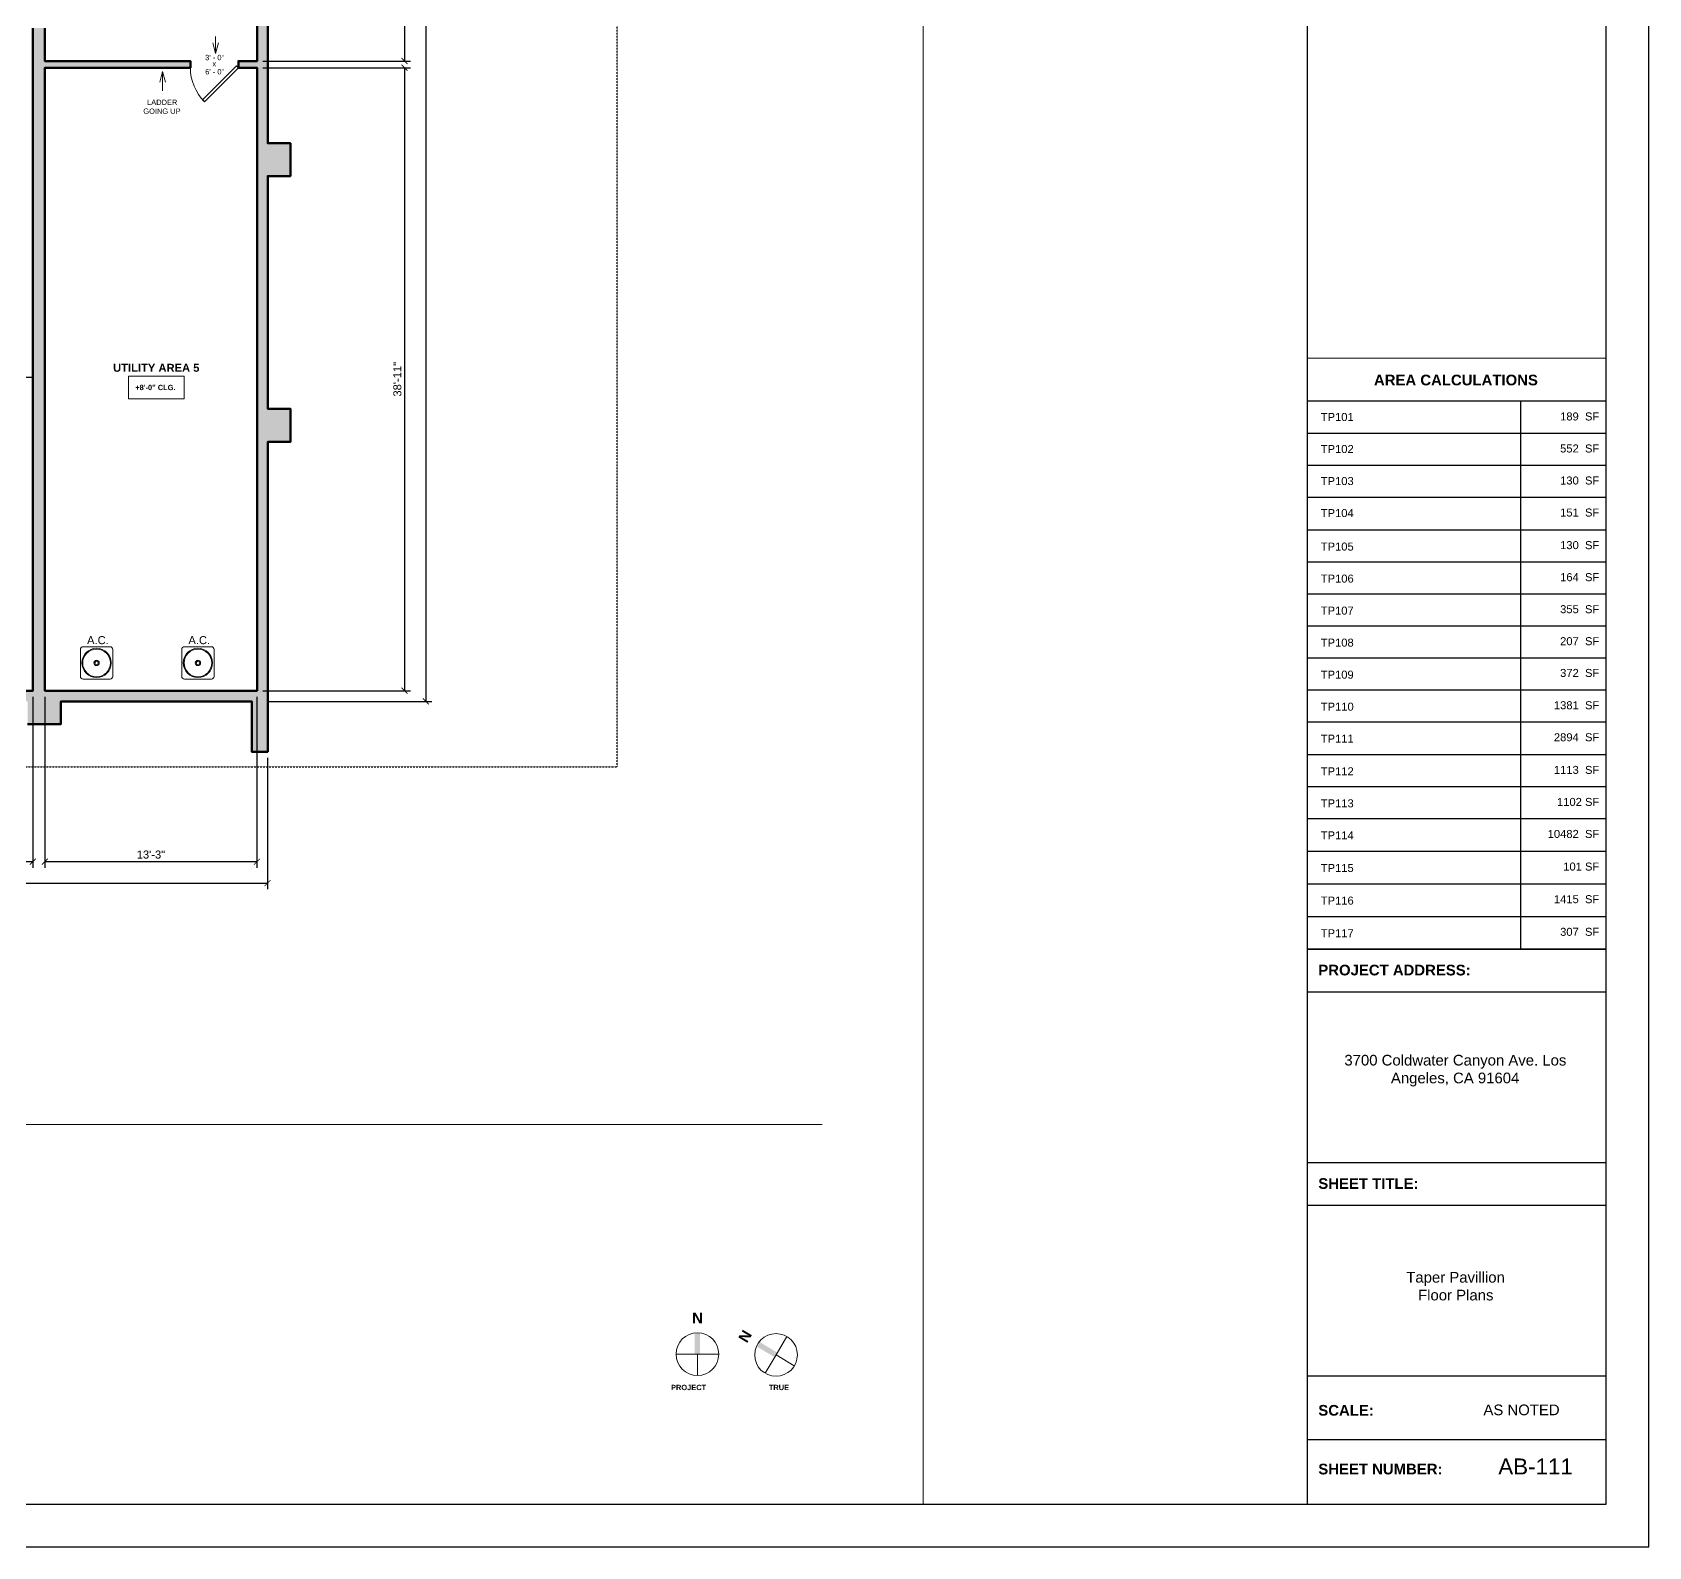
# Model space of a CAD drawing. Header units: inches. Extents: x -2078 to 106214, y -964 to 6385.
# Drawn here: x 52394 to 53606, y 2929 to 4064 of the extents above; entities that cross this region are included whole.
import ezdxf

# ---------------------------------------------------------------- set-up
doc = ezdxf.new("R2010")
doc.units = ezdxf.units.IN
doc.header["$MEASUREMENT"] = 0
doc.linetypes.add('HIDDEN2', pattern=[0.1875, 0.125, -0.0625])
for name, color, linetype, lineweight in [('A-ANNO', 2, 'Continuous', 5), ('A-ANNO-DIMS', 1, 'Continuous', 9), ('A-DETAIL-2', 20, 'Continuous', 25), ('A-DETAIL-3', 40, 'Continuous', 15), ('A-DOOR', 1, 'Continuous', 18), ('A-EQPT', 150, 'Continuous', 9), ('A-HIDDEN', 2, 'HIDDEN2', 18), ('A-WALL', 3, 'Continuous', 40)]:
    doc.layers.add(name, color=color, linetype=linetype, lineweight=lineweight)
doc.layers.add('A-HATCH', color=9, linetype='Continuous')
doc.layers.add('A-TB', color=7, linetype='Continuous')
doc.styles.add('Arial', font='arial.ttf')
doc.styles.add('Arial_1', font='arial.ttf', dxfattribs={"height": 0.0625})
doc.styles.add('Arial_2', font='arial.ttf', dxfattribs={"height": 3})
doc.styles.add('Arial_3', font='arial.ttf', dxfattribs={"height": 0.125})
doc.styles.add('Arial_4', font='arial.ttf', dxfattribs={"height": 3})
doc.styles.add('Arial_6', font='arial.ttf', dxfattribs={"height": 0.09375})
doc.styles.add('Arial_B', font='arialbd.ttf', dxfattribs={"height": 4.5})
doc.styles.add('Arial_B_1', font='arialbd.ttf', dxfattribs={"height": 3})
doc.styles.add('Arial_B_2', font='arialbd.ttf', dxfattribs={"height": 0.125})
doc.styles.add('Arial_B_3', font='arialbd.ttf', dxfattribs={"height": 0.0625})
doc.styles.add('Arial_B_4', font='arialbd.ttf', dxfattribs={"height": 0.0625})
doc.styles.add('JC', font='arial.ttf', dxfattribs={"height": 0.125})
doc.dimstyles.new('JC-DIMS', dxfattribs={"dimtxt": 0.125, "dimasz": 0.09375, "dimexe": 0.09375, "dimexo": 0.09375, "dimgap": 0.046875, "dimtad": 1, "dimdec": 1, "dimzin": 0, "dimdsep": 46, "dimlunit": 4, "dimtxsty": 'JC', "dimblk": 'ARCHTICK', "dimcen": 0.09, "dimclrd": 1, "dimclre": 1, "dimclrt": 256, "dimadec": 0, "dimazin": 0, "dimtfac": 1, "dimtdec": 1, "dimtofl": 0, "dimtmove": 1, "dimatfit": 3, "dimfxl": 1, "dimtolj": 1, "dimtzin": 0, "dimarcsym": 0})

# ---------------------------------------------------------------- blocks, each defined once
blk = doc.blocks.new('JC_DOOR_SINGLE PANEL - SINGLE DOOR-1515434-3-3rd Floor - Athletic Pavilion')
at = {"layer": 'A-DOOR', "lineweight": 30}
for p, q in [((-8.9, -26.5), (16.6, -1.1)), ((18, -2.5), (-7.5, -28)), ((16.6, -1.1), (18, -2.5)), ((-7.5, -28), (-8.9, -26.5))]:
    blk.add_line(p, q, dxfattribs=at)
at = {"layer": 'A-DOOR', "lineweight": 9}
blk.add_arc((18, -2.5), 36, 180, 225, dxfattribs=at)
blk = doc.blocks.new('JC_AC - AC-1366823-3-3rd Floor - Athletic Pavilion')
at = {"layer": 'A-EQPT'}
for p, q in [((10.125, 12.125), (-10.125, 12.125)), ((-12.125, 10.125), (-12.125, -10.125)), ((12.125, -10.125), (12.125, 10.125)), ((-10.125, -12.125), (10.125, -12.125))]:
    blk.add_line(p, q, dxfattribs=at)
for centre, radius, start, end in [((-10.125, 10.125), 2, 90, 180), ((10.125, 10.125), 2, 0, 90), ((0, 0), 11, 360, 180), ((0, 0), 11, 180, 0), ((0, 0), 10.379, 360, 180), ((0, 0), 10.379, 180, 0), ((0, 0), 2, 360, 180), ((0, 0), 2, 180, 0), ((0, 0), 1.25, 360, 180), ((0, 0), 1.25, 180, 0), ((-10.125, -10.125), 2, 180, 270), ((10.125, -10.125), 2, 270, 0)]:
    blk.add_arc(centre, radius, start, end, dxfattribs=at)
blk = doc.blocks.new('_ArchTick')
at = {"color": 0, "linetype": 'ByBlock', "const_width": 0.15}
blk.add_lwpolyline([(-0.5, -0.5), (0.5, 0.5)], dxfattribs=at)
blk = doc.blocks.new('*D1984')
at = {"layer": 'A-ANNO-DIMS', "color": 1, "lineweight": -2, "transparency": 16777216}
for p, q in [((52566.8, 4037.2), (52677.4, 4037.2)), ((52672.9, 4037.2), (52672.9, 3570.2)), ((52566.8, 3570.2), (52677.4, 3570.2))]:
    blk.add_line(p, q, dxfattribs=at)
at = {"layer": 'Defpoints', "color": 0, "transparency": 16777216}
for p in [(52562.3, 4037.2), (52562.3, 3570.2), (52672.9, 3570.2)]:
    blk.add_point(p, dxfattribs=at)
at = {"layer": 'A-ANNO-DIMS', "color": 1, "lineweight": -2, "transparency": 16777216, "xscale": 4.5, "yscale": 4.5, "zscale": 4.5}
for p, rotation in [((52672.9, 4037.2), 90), ((52672.9, 3570.2), 270)]:
    blk.add_blockref('_ArchTick', p, dxfattribs=dict(at, rotation=rotation))
at = {"layer": 'A-ANNO-DIMS', "color": 2, "transparency": 16777216, "insert": (52667.6, 3803.7), "char_height": 6, "width": 0.574, "attachment_point": 5, "rotation": 90, "style": 'JC'}
blk.add_mtext('\\A1;38\'-11"', dxfattribs=at)
blk = doc.blocks.new('*D1986')
at = {"layer": 'A-ANNO-DIMS', "color": 1, "lineweight": -2, "transparency": 16777216}
for p, q in [((52566.8, 4227.2), (52677.4, 4227.2)), ((52672.9, 4227.2), (52672.9, 4042.2)), ((52566.8, 4042.2), (52677.4, 4042.2))]:
    blk.add_line(p, q, dxfattribs=at)
at = {"layer": 'Defpoints', "color": 0, "transparency": 16777216}
for p in [(52562.3, 4227.2), (52562.3, 4042.2), (52672.9, 4042.2)]:
    blk.add_point(p, dxfattribs=at)
at = {"layer": 'A-ANNO-DIMS', "color": 1, "lineweight": -2, "transparency": 16777216, "xscale": 4.5, "yscale": 4.5, "zscale": 4.5}
for p, rotation in [((52672.9, 4227.2), 90), ((52672.9, 4042.2), 270)]:
    blk.add_blockref('_ArchTick', p, dxfattribs=dict(at, rotation=rotation))
at = {"layer": 'A-ANNO-DIMS', "color": 2, "transparency": 16777216, "insert": (52667.6, 4134.7), "char_height": 6, "width": 0.487, "attachment_point": 5, "rotation": 90, "style": 'JC'}
blk.add_mtext('\\A1;15\'-5"', dxfattribs=at)
blk = doc.blocks.new('*D2062')
at = {"layer": 'A-ANNO-DIMS', "color": 1, "lineweight": -2, "transparency": 16777216}
for p, q in [((52570.8, 4776.2), (52693.4, 4776.2)), ((52688.9, 4776.2), (52688.9, 3562.2)), ((52570.8, 3562.2), (52693.4, 3562.2))]:
    blk.add_line(p, q, dxfattribs=at)
at = {"layer": 'Defpoints', "color": 0, "transparency": 16777216}
for p in [(52566.3, 4776.2), (52566.3, 3562.2), (52688.9, 3562.2)]:
    blk.add_point(p, dxfattribs=at)
at = {"layer": 'A-ANNO-DIMS', "color": 1, "lineweight": -2, "transparency": 16777216, "xscale": 4.5, "yscale": 4.5, "zscale": 4.5}
for p, rotation in [((52688.9, 4776.2), 90), ((52688.9, 3562.2), 270)]:
    blk.add_blockref('_ArchTick', p, dxfattribs=dict(at, rotation=rotation))
at = {"layer": 'A-ANNO-DIMS', "color": 2, "transparency": 16777216, "insert": (52683.6, 4169.2), "char_height": 6, "width": 0.574, "attachment_point": 5, "rotation": 90, "style": 'JC'}
blk.add_mtext('\\A1;101\'-2"', dxfattribs=at)
blk = doc.blocks.new('JC- existing door Tag_quad - JC- existing door Tag_quad-839775-3-3rd Floor - Athletic Pavilion')
at = {"layer": 'A-ANNO', "insert": (-0.023, 0.038), "char_height": 0.0625, "width": 0.0505, "attachment_point": 1, "style": 'Arial_2', "bg_fill": 3, "box_fill_scale": 1.25, "bg_fill_color": 256, "bg_fill_true_color": 13158600, "bg_fill_transparency": 0}
blk.add_mtext('x', dxfattribs=at)
blk = doc.blocks.new('*D2078')
at = {"layer": 'A-ANNO-DIMS', "color": 1, "lineweight": -2, "transparency": 16777216}
for p, q in [((51139.3, 3565.7), (51139.3, 3437.6)), ((52394.3, 3565.7), (52394.3, 3437.6)), ((51139.3, 3442.1), (52394.3, 3442.1))]:
    blk.add_line(p, q, dxfattribs=at)
at = {"layer": 'Defpoints', "color": 0, "transparency": 16777216}
for p in [(51139.3, 3570.2), (52394.3, 3570.2), (52394.3, 3442.1)]:
    blk.add_point(p, dxfattribs=at)
at = {"layer": 'A-ANNO-DIMS', "color": 1, "lineweight": -2, "transparency": 16777216, "xscale": 4.5, "yscale": 4.5, "zscale": 4.5, "rotation": 180}
blk.add_blockref('_ArchTick', (51139.3, 3442.1), dxfattribs=at)
at = {"layer": 'A-ANNO-DIMS', "color": 1, "lineweight": -2, "transparency": 16777216, "xscale": 4.5, "yscale": 4.5, "zscale": 4.5}
blk.add_blockref('_ArchTick', (52394.3, 3442.1), dxfattribs=at)
at = {"layer": 'A-ANNO-DIMS', "color": 2, "transparency": 16777216, "insert": (51766.8, 3447.4), "char_height": 6, "width": 0.574, "attachment_point": 5, "style": 'JC'}
blk.add_mtext('\\A1;104\'-7"', dxfattribs=at)
blk = doc.blocks.new('*D2080')
at = {"layer": 'A-ANNO-DIMS', "color": 1, "lineweight": -2, "transparency": 16777216}
for p, q in [((52403.3, 3565.7), (52403.3, 3437.6)), ((52562.3, 3565.7), (52562.3, 3437.6)), ((52403.3, 3442.1), (52562.3, 3442.1))]:
    blk.add_line(p, q, dxfattribs=at)
at = {"layer": 'Defpoints', "color": 0, "transparency": 16777216}
for p in [(52403.3, 3570.2), (52562.3, 3570.2), (52562.3, 3442.1)]:
    blk.add_point(p, dxfattribs=at)
at = {"layer": 'A-ANNO-DIMS', "color": 1, "lineweight": -2, "transparency": 16777216, "xscale": 4.5, "yscale": 4.5, "zscale": 4.5, "rotation": 180}
blk.add_blockref('_ArchTick', (52403.3, 3442.1), dxfattribs=at)
at = {"layer": 'A-ANNO-DIMS', "color": 1, "lineweight": -2, "transparency": 16777216, "xscale": 4.5, "yscale": 4.5, "zscale": 4.5}
blk.add_blockref('_ArchTick', (52562.3, 3442.1), dxfattribs=at)
at = {"layer": 'A-ANNO-DIMS', "color": 2, "transparency": 16777216, "insert": (52482.8, 3447.4), "char_height": 6, "width": 0.487, "attachment_point": 5, "style": 'JC'}
blk.add_mtext('\\A1;13\'-3"', dxfattribs=at)
blk = doc.blocks.new('*D2082')
at = {"layer": 'A-ANNO-DIMS', "color": 1, "lineweight": -2, "transparency": 16777216}
for p, q in [((50987.3, 3522.4), (50987.3, 3421.6)), ((52570.3, 3520), (52570.3, 3421.6)), ((50987.3, 3426.1), (52570.3, 3426.1))]:
    blk.add_line(p, q, dxfattribs=at)
at = {"layer": 'Defpoints', "color": 0, "transparency": 16777216}
for p in [(50987.3, 3526.9), (52570.3, 3524.5), (52570.3, 3426.1)]:
    blk.add_point(p, dxfattribs=at)
at = {"layer": 'A-ANNO-DIMS', "color": 1, "lineweight": -2, "transparency": 16777216, "xscale": 4.5, "yscale": 4.5, "zscale": 4.5, "rotation": 180}
blk.add_blockref('_ArchTick', (50987.3, 3426.1), dxfattribs=at)
at = {"layer": 'A-ANNO-DIMS', "color": 1, "lineweight": -2, "transparency": 16777216, "xscale": 4.5, "yscale": 4.5, "zscale": 4.5}
blk.add_blockref('_ArchTick', (52570.3, 3426.1), dxfattribs=at)
at = {"layer": 'A-ANNO-DIMS', "color": 2, "transparency": 16777216, "insert": (51778.8, 3431.4), "char_height": 6, "width": 0.66, "attachment_point": 5, "style": 'JC'}
blk.add_mtext('\\A1;131\'-11"', dxfattribs=at)
blk = doc.blocks.new('JC_TB_48x36 - JC_TB_4836-1441736-Floor Plans')
at = {"layer": 'A-TB'}
for p, q in [((47.997, -11.988), (47.997, 24.012)), ((43.997, 23.512), (43.997, -11.488)), ((47.497, -11.488), (47.497, 23.512)), ((43.997, -4.988), (47.497, -4.988)), ((43.997, -5.488), (47.497, -5.488)), ((43.997, -7.488), (47.497, -7.488)), ((43.997, -7.988), (47.497, -7.988)), ((43.997, -9.988), (47.497, -9.988)), ((47.497, -10.738), (43.997, -10.738)), ((0.747, -11.488), (47.497, -11.488)), ((-0.003, -11.988), (47.997, -11.988))]:
    blk.add_line(p, q, dxfattribs=at)
at = {"layer": 'A-TB', "char_height": 0.125, "attachment_point": 1, "bg_fill": 3, "box_fill_scale": 1.25, "bg_fill_color": 256, "bg_fill_true_color": 13158600, "bg_fill_transparency": 0}
for s, insert, width, style in [('PROJECT ADDRESS:', (44.126, -5.172), 2.14941, 'Arial_B_2'), ('SHEET TITLE:', (44.126, -7.672), 1.42031, 'Arial_B_2'), ('SCALE:', (44.126, -10.328), 0.77959, 'Arial_B_2'), ('AS NOTED', (46.061, -10.323), 1.08259, 'Arial_3'), ('SHEET NUMBER:', (44.126, -11.016), 1.76434, 'Arial_B_2')]:
    blk.add_mtext(s, dxfattribs=dict(at, insert=insert, width=width, style=style))
blk = doc.blocks.new('6va842d65as')
at = {"layer": 'A-HATCH', "color": 254}
blk.add_line((8088.4, 3702.9), (9343.4, 3702.9), dxfattribs=at)
blk = doc.blocks.new('north arrow - north arrow-1258243-Floor Plans')
at = {"layer": 'A-ANNO'}
h = blk.add_hatch(color=256, dxfattribs=at)
edge = h.paths.add_edge_path()
edge.add_line((0.031, 0), (-0.031, 0))
edge.add_line((-0.031, 0), (-0.031, 0.248))
edge.add_arc((0, 0), 0.25, 82.8192, 97.1808, ccw=False)
edge.add_line((0.031, 0.248), (0.031, 0))
at = {"layer": 'A-ANNO', "lineweight": 20}
for q in [(-0.25, 0), (0.25, 0), (0, -0.25)]:
    blk.add_line((0, 0), q, dxfattribs=at)
at = {"layer": 'A-ANNO'}
blk.add_circle((0, 0), 0.25, dxfattribs=at)
at = {"layer": 'A-ANNO', "insert": (-0.062, 0.486), "char_height": 0.125, "width": 0.1515, "attachment_point": 1, "style": 'Arial_B_2', "bg_fill": 3, "box_fill_scale": 1.25, "bg_fill_color": 256, "bg_fill_true_color": 13158600, "bg_fill_transparency": 0}
blk.add_mtext('\\fArial|b1|i0|c0|p34|;N', dxfattribs=at)

msp = doc.modelspace()

# ---------------------------------------------------------------- linework, layer by layer
at = {"layer": 'A-ANNO'}
for q in [(52489.425, 4026.438), (52493.712, 4026.438), (52491.568, 4019.752)]:
    msp.add_line((52491.568, 4034.438), q, dxfattribs=at)
at = {"layer": 'A-ANNO', "flags": 128}
msp.add_lwpolyline([(52465.924, 3805.982), (52507.66, 3805.982), (52507.66, 3788.914), (52465.924, 3788.914)], close=True, dxfattribs=at)

# ---------------------------------------------------------------- block references
at = {"layer": 'A-EQPT'}
for p in [(52442.008, 3591.073), (52518.008, 3591.073)]:
    msp.add_blockref('JC_AC - AC-1366823-3-3rd Floor - Athletic Pavilion', p, dxfattribs=at)

# ---------------------------------------------------------------- texts
at = {"layer": 'A-ANNO', "insert": (52523.458, 4046.855), "char_height": 4, "width": 17.978, "attachment_point": 1, "style": 'Arial_1', "bg_fill": 3, "box_fill_scale": 1.25, "bg_fill_color": 256, "bg_fill_true_color": 13158600, "bg_fill_transparency": 0}
msp.add_mtext('3\' - 0"', dxfattribs=at)
at = {"layer": 'A-ANNO', "attachment_point": 1}
for s, insert, char_height, width, style in [('LADDER', (52479.901, 4013.299), 4, 28.28, 'Arial_1'), ('GOING UP', (52477.068, 4006.632), 4, 34.946, 'Arial_1'), ('UTILITY AREA 5', (52454.418, 3815.288), 6, 78.376, 'Arial_B'), ('+8\'-0" CLG.', (52471.044, 3799.529), 4, 37.976, 'Arial_B_1'), ('A.C.', (52434.868, 3611.13), 6, 19.998, 'Arial'), ('A.C.', (52510.868, 3611.13), 6, 19.998, 'Arial'), ('PROJECT', (52872.764, 3049.996), 4, 32.724, 'Arial_B_4'), ('TRUE', (52946.082, 3049.996), 4, 18.988, 'Arial_B_4')]:
    msp.add_mtext(s, dxfattribs=dict(at, insert=insert, char_height=char_height, width=width, style=style))
at = {"layer": 'A-TB', "insert": (53493.12, 2994.751), "char_height": 12, "width": 67.872, "attachment_point": 1, "style": 'Arial_4', "bg_fill": 3, "box_fill_scale": 1.25, "bg_fill_color": 256, "bg_fill_true_color": 13158600, "bg_fill_transparency": 0}
msp.add_mtext('AB-111', dxfattribs=at)

# ---------------------------------------------------------------- dimensions: what is measured, and where the dimension line sits
at = {"layer": 'A-ANNO-DIMS'}
for base, p1, p2, picture, middle in [((52688.892, 3562.218), (52566.343, 4776.218), (52566.343, 3562.218), '*D2062', (52683.578, 4169.218)), ((52672.892, 4042.218), (52562.343, 4227.218), (52562.343, 4042.218), '*D1986', (52667.578, 4134.718)), ((52672.892, 3570.218), (52562.343, 4037.218), (52562.343, 3570.218), '*D1984', (52667.576, 3803.718))]:
    dim = msp.add_linear_dim(base=base, p1=p1, p2=p2, angle=90, dimstyle='JC-DIMS', override={"dimclrt": 2}, dxfattribs=at)
    dim.commit()
    dim.dimension.update_dxf_attribs({"geometry": picture, "text_midpoint": middle})
for base, p1, p2, picture, middle in [((52394.343, 3442.067), (51139.343, 3570.218), (52394.343, 3570.218), '*D2078', (51766.843, 3447.38)), ((52562.343, 3442.067), (52403.343, 3570.218), (52562.343, 3570.218), '*D2080', (52482.843, 3447.382)), ((52570.343, 3426.067), (50987.343, 3526.898), (52570.343, 3524.508), '*D2082', (51778.843, 3431.382))]:
    dim = msp.add_linear_dim(base=base, p1=p1, p2=p2, dimstyle='JC-DIMS', override={"dimclrt": 2}, dxfattribs=at)
    dim.commit()
    dim.dimension.update_dxf_attribs({"geometry": picture, "text_midpoint": middle})

# ---------------------------------------------------------------- next in the draw order: texts
at = {"layer": 'A-ANNO', "insert": (52523.458, 4036.174), "char_height": 4, "width": 17.978, "attachment_point": 1, "style": 'Arial_1', "bg_fill": 3, "box_fill_scale": 1.25, "bg_fill_color": 256, "bg_fill_true_color": 13158600, "bg_fill_transparency": 0}
msp.add_mtext('6\' - 0"', dxfattribs=at)

# ---------------------------------------------------------------- next in the draw order: block references
at = {"layer": 'A-DOOR'}
msp.add_blockref('JC_DOOR_SINGLE PANEL - SINGLE DOOR-1515434-3-3rd Floor - Athletic Pavilion', (52530.343, 4039.718), dxfattribs=at)

# ---------------------------------------------------------------- next in the draw order: block references
at = {"layer": 'A-ANNO', "xscale": 64, "yscale": 64, "zscale": 64}
msp.add_blockref('JC- existing door Tag_quad - JC- existing door Tag_quad-839775-3-3rd Floor - Athletic Pavilion', (52530.343, 4039.718), dxfattribs=at)

# ---------------------------------------------------------------- next in the draw order: linework, layer by layer
at = {"layer": 'A-ANNO'}
for q in [(52531.312, 4060.511), (52529.169, 4055.845), (52533.456, 4055.845)]:
    msp.add_line((52531.312, 4047.845), q, dxfattribs=at)

# ---------------------------------------------------------------- next in the draw order: block references
at = {"layer": 'A-TB', "xscale": 64, "yscale": 64, "zscale": 64}
msp.add_blockref('JC_TB_48x36 - JC_TB_4836-1441736-Floor Plans', (50534.08, 3695.863), dxfattribs=at)

# ---------------------------------------------------------------- next in the draw order: hatches: boundary and pattern name
at = {"layer": 'A-HATCH'}
h = msp.add_hatch(color=256, dxfattribs=at)
h.dxf.hatch_style = 1
h.paths.add_polyline_path([(52470.343, 4495.218), (52477.343, 4495.218), (52477.343, 4500.218), (52475.343, 4500.218), (52475.343, 4519.218), (52403.343, 4519.218), (52403.343, 4768.218), (52562.343, 4768.218), (52562.343, 4500.218), (52513.343, 4500.218), (52513.343, 4495.218), (52562.343, 4495.218), (52562.343, 4326.218), (52541.343, 4326.218), (52541.343, 4321.218), (52562.343, 4321.218), (52562.343, 4232.218), (52508.343, 4232.218), (52508.343, 4321.218), (52511.343, 4321.218), (52511.343, 4326.218), (52503.343, 4326.218), (52503.343, 4232.218), (52501.843, 4232.218), (52501.843, 4227.218), (52562.343, 4227.218), (52562.343, 4042.218), (52548.343, 4042.218), (52548.343, 4037.218), (52562.343, 4037.218), (52562.343, 3570.218), (52403.343, 3570.218), (52403.343, 4037.218), (52512.343, 4037.218), (52512.343, 4042.218), (52403.343, 4042.218), (52403.343, 4066.968), (52394.343, 4066.968), (52394.343, 3570.218), (52383.343, 3570.218), (52383.343, 3562.218), (52390.305, 3562.218), (52390.305, 3545.218), (52415.305, 3545.218), (52415.305, 3562.218), (52558.343, 3562.218), (52558.343, 3524.508), (52570.343, 3524.508), (52570.343, 3756.725), (52587.343, 3756.725), (52587.343, 3781.639), (52570.343, 3781.639), (52570.343, 3956.029), (52587.343, 3956.029), (52587.343, 3980.529), (52570.343, 3980.529), (52570.343, 4154.889), (52587.343, 4154.889), (52587.343, 4180.889), (52570.343, 4180.889), (52570.343, 4354.889), (52587.343, 4354.889), (52587.343, 4380.889), (52570.343, 4380.889), (52570.343, 4554.889), (52587.343, 4554.889), (52587.343, 4580.889), (52570.343, 4580.889), (52570.343, 4812.218), (52558.343, 4812.218), (52558.343, 4776.218), (52415.305, 4776.218), (52415.305, 4793.218), (52390.305, 4793.218), (52390.305, 4776.218), (52389.343, 4776.218), (52389.343, 4768.218), (52394.343, 4768.218), (52394.343, 4213.468), (52403.343, 4213.468), (52403.343, 4227.218), (52465.843, 4227.218), (52465.843, 4232.218), (52464.343, 4232.218), (52464.343, 4326.218), (52459.343, 4326.218), (52459.343, 4232.218), (52403.343, 4232.218), (52403.343, 4358.218), (52459.343, 4358.218), (52459.343, 4356.218), (52464.343, 4356.218), (52464.343, 4363.218), (52408.343, 4363.218), (52408.343, 4375.218), (52403.343, 4375.218), (52403.343, 4514.218), (52470.343, 4514.218)])

# ---------------------------------------------------------------- next in the draw order: linework, layer by layer
at = {"layer": 'A-ANNO', "lineweight": 9}
msp.add_line((50771.068, 3245.16), (52986.114, 3245.16), dxfattribs=at)
at = {"layer": 'A-DETAIL-2'}
for p, q in [((53349.88, 3787.397), (53573.88, 3787.397)), ((53509.88, 3787.397), (53509.88, 3376.663)), ((53349.88, 3763.397), (53573.88, 3763.397)), ((53349.88, 3739.397), (53573.88, 3739.397)), ((53349.88, 3715.397), (53573.88, 3715.397)), ((53349.88, 3690.941), (53573.88, 3690.941)), ((53349.88, 3666.941), (53573.88, 3666.941)), ((53349.88, 3642.941), (53573.88, 3642.941)), ((53349.88, 3618.941), (53573.88, 3618.941)), ((53349.88, 3594.941), (53573.88, 3594.941)), ((53349.88, 3570.941), (53573.88, 3570.941)), ((53349.88, 3570.941), (53573.88, 3570.941)), ((53349.88, 3546.941), (53573.88, 3546.941)), ((53349.88, 3522.486), (53573.88, 3522.486)), ((53349.88, 3498.486), (53573.88, 3498.486)), ((53349.88, 3498.486), (53573.88, 3498.486)), ((53349.88, 3474.486), (53573.88, 3474.486)), ((53349.88, 3450.03), (53573.88, 3450.03)), ((53349.88, 3425.574), (53573.88, 3425.574)), ((53349.88, 3401.119), (53573.88, 3401.119)), ((53349.88, 3376.663), (53573.88, 3376.663))]:
    msp.add_line(p, q, dxfattribs=at)
at = {"layer": 'A-DETAIL-3', "lineweight": 9}
for p, q in [((53061.88, 5200.663), (53061.88, 2960.663)), ((53573.88, 3819.397), (53349.88, 3819.397)), ((53349.88, 3819.397), (53349.88, 3376.663)), ((53573.88, 3376.663), (53573.88, 3819.397))]:
    msp.add_line(p, q, dxfattribs=at)
at = {"layer": 'A-HIDDEN', "lineweight": 30}
msp.add_lwpolyline([(52832.343, 3513.218), (52832.343, 4821.218), (50937.368, 4821.218), (50937.368, 3513.218)], close=True, dxfattribs=at)
at = {"layer": 'A-WALL', "lineweight": 60}
for points in [[(52562.343, 4227.218), (52562.343, 4042.218), (52548.343, 4042.218), (52548.343, 4037.218), (52562.343, 4037.218), (52562.343, 3570.218), (52403.343, 3570.218), (52403.343, 4037.218), (52512.343, 4037.218), (52512.343, 4042.218), (52403.343, 4042.218), (52403.343, 4066.968)], [(52390.305, 3545.218), (52415.305, 3545.218), (52415.305, 3562.218), (52558.343, 3562.218), (52558.343, 3524.508), (52570.343, 3524.508), (52570.343, 3756.725), (52587.343, 3756.725), (52587.343, 3781.639), (52570.343, 3781.639), (52570.343, 3956.029), (52587.343, 3956.029), (52587.343, 3980.529), (52570.343, 3980.529), (52570.343, 4154.889)], [(52394.343, 4066.968), (52394.343, 3570.218), (52383.343, 3570.218)]]:
    msp.add_lwpolyline(points, dxfattribs=at)

# ---------------------------------------------------------------- next in the draw order: block references
msp.add_blockref('6va842d65as', (43050.963, 102.274))
at = {"layer": 'A-ANNO', "xscale": 64, "yscale": 64, "zscale": 64}
msp.add_blockref('north arrow - north arrow-1258243-Floor Plans', (52892.56, 3073.002), dxfattribs=at)
at = {"layer": 'A-ANNO', "xscale": 64, "yscale": 64, "zscale": 64, "rotation": 59.04639983650563}
msp.add_blockref('north arrow - north arrow-1258243-Floor Plans', (52951.511, 3072.363), dxfattribs=at)

# ---------------------------------------------------------------- next in the draw order: texts
at = {"layer": 'A-ANNO', "lineweight": 50, "insert": (53399.882, 3807.115), "char_height": 8, "width": 145.844, "attachment_point": 1, "style": 'Arial_B_3'}
msp.add_mtext('AREA CALCULATIONS', dxfattribs=at)
at = {"layer": 'A-ANNO', "char_height": 6, "attachment_point": 1, "style": 'Arial_6'}
for s, insert, width in [('TP101', (53359.998, 3778.391), 35.35), ('189  SF', (53539.481, 3778.802), 35.754), ('TP102', (53359.998, 3754.391), 35.35), ('552  SF', (53539.481, 3754.802), 35.754), ('TP103', (53359.998, 3730.391), 35.35), ('130  SF', (53539.481, 3730.802), 35.754), ('TP104', (53359.998, 3706.391), 35.35), ('151  SF', (53539.481, 3706.802), 35.754), ('TP105', (53359.998, 3681.281), 54.54), ('130  SF', (53539.481, 3682.347), 35.754), ('TP106', (53359.998, 3657.281), 54.54), ('164  SF', (53539.481, 3658.347), 35.754), ('TP107', (53359.998, 3633.281), 91.708), ('355  SF', (53539.481, 3634.347), 35.754), ('TP108', (53359.998, 3609.281), 91.708), ('207  SF', (53539.481, 3610.347), 35.754), ('TP109', (53359.998, 3585.281), 27.674), ('372  SF', (53539.481, 3586.574), 35.754), ('TP110', (53359.998, 3561.281), 67.064), ('1381  SF', (53534.814, 3562.347), 41.41), ('TP111', (53359.998, 3537.281), 21.816), ('2894  SF', (53534.814, 3538.347), 41.41), ('TP112', (53359.998, 3512.825), 121.604), ('1113  SF', (53534.814, 3513.891), 41.41), ('TP113', (53359.998, 3488.825), 121.604), ('1102 SF', (53537.147, 3489.891), 38.582), ('TP114', (53359.998, 3464.825), 79.992), ('10482  SF', (53530.147, 3465.891), 47.066), ('TP115', (53359.998, 3440.369), 82.618), ('101 SF', (53541.814, 3441.435), 32.926), ('TP116', (53359.998, 3415.914), 138.976), ('1415  SF', (53534.814, 3416.98), 41.41), ('TP117', (53359.998, 3391.458), 112.918), ('307  SF', (53539.481, 3392.524), 35.754)]:
    msp.add_mtext(s, dxfattribs=dict(at, insert=insert, width=width))
at = {"layer": 'A-TB', "char_height": 8, "attachment_point": 1, "style": 'Arial_4', "bg_fill": 3, "box_fill_scale": 1.25, "bg_fill_color": 256, "bg_fill_true_color": 13158600, "bg_fill_transparency": 0}
for s, insert, width in [('\\pi4.76755;3700 Coldwater Canyon Ave. Los \\P\\pi39.68433;Angeles, CA 91604', (53372.913, 3297.311), 175.134), ('\\pi21.00694;Taper Pavillion\\P\\pi29.86369;Floor Plans', (53403.101, 3134.573), 114.90337)]:
    msp.add_mtext(s, dxfattribs=dict(at, insert=insert, width=width))

doc.saveas('drawing.dxf')
